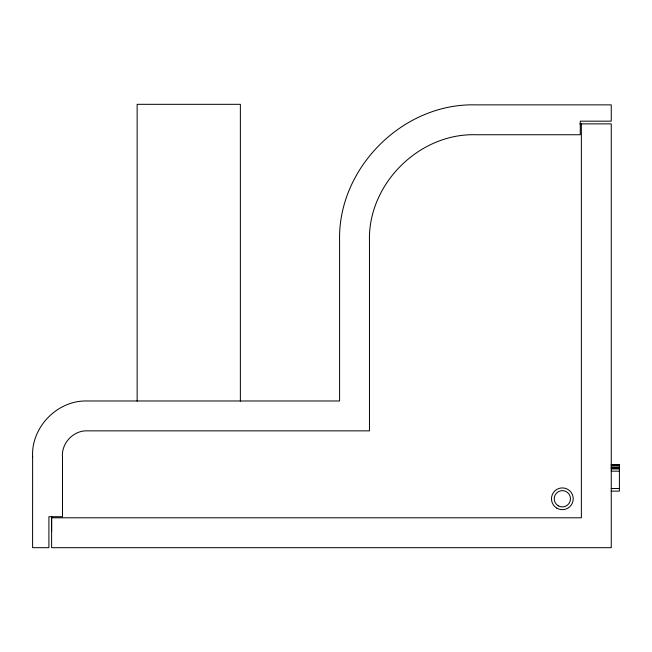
<?xml version="1.0" encoding="UTF-8"?>
<svg xmlns="http://www.w3.org/2000/svg" width="652" height="652" viewBox="0 0 652 652"><rect width="100%" height="100%" fill="white"/><g stroke="black" fill="none" stroke-linecap="round" stroke-linejoin="round"><path stroke-width="0.98" d="M51.622 531.38L51.622 516.286M579.758 123.88L611.25 123.88L611.25 547.68L51.614 547.68L51.614 517.794L581.364 517.794L581.364 123.88M611.25 464.762L619.4 464.762L619.4 491.127L611.25 491.127M611.25 464.884L619.4 464.884M611.25 465.275L619.4 465.21M611.25 466.971L619.4 466.971M611.25 467.606L619.4 467.606M611.25 468.063L619.4 468.063M611.25 468.633L619.4 468.633M611.25 468.821L619.4 468.821M611.25 471.176L619.4 471.176M611.25 488.495L619.4 488.495M240.368 401.159L240.368 104.32L137.14 104.32L137.14 401.159M32.624 456.807L32.6 547.68L48.9 547.68L48.908 516.71L62.494 516.71L62.502 457.59C60.913 443.287 73.741 429.807 88.126 430.866L369.464 430.866L369.464 241.281C367.695 184.239 418.959 132.975 476.001 134.744L580.28 134.744L580.28 121.166L611.25 121.166L611.25 104.866L475.414 104.866C402.83 103.024 337.744 168.11 339.586 240.694L339.586 400.98L86.936 400.98C57.335 400.206 31.035 427.239 32.624 456.807M556.914 508.193A10.864 10.864 0 0 0 573.214 498.78A10.864 10.864 0 0 0 556.914 489.367A10.864 10.864 0 0 0 556.914 508.193M558.275 505.838A8.15 8.15 0 0 0 570.5 498.78A8.15 8.15 0 0 0 558.275 491.722A8.15 8.15 0 0 0 558.275 505.838"/></g></svg>
